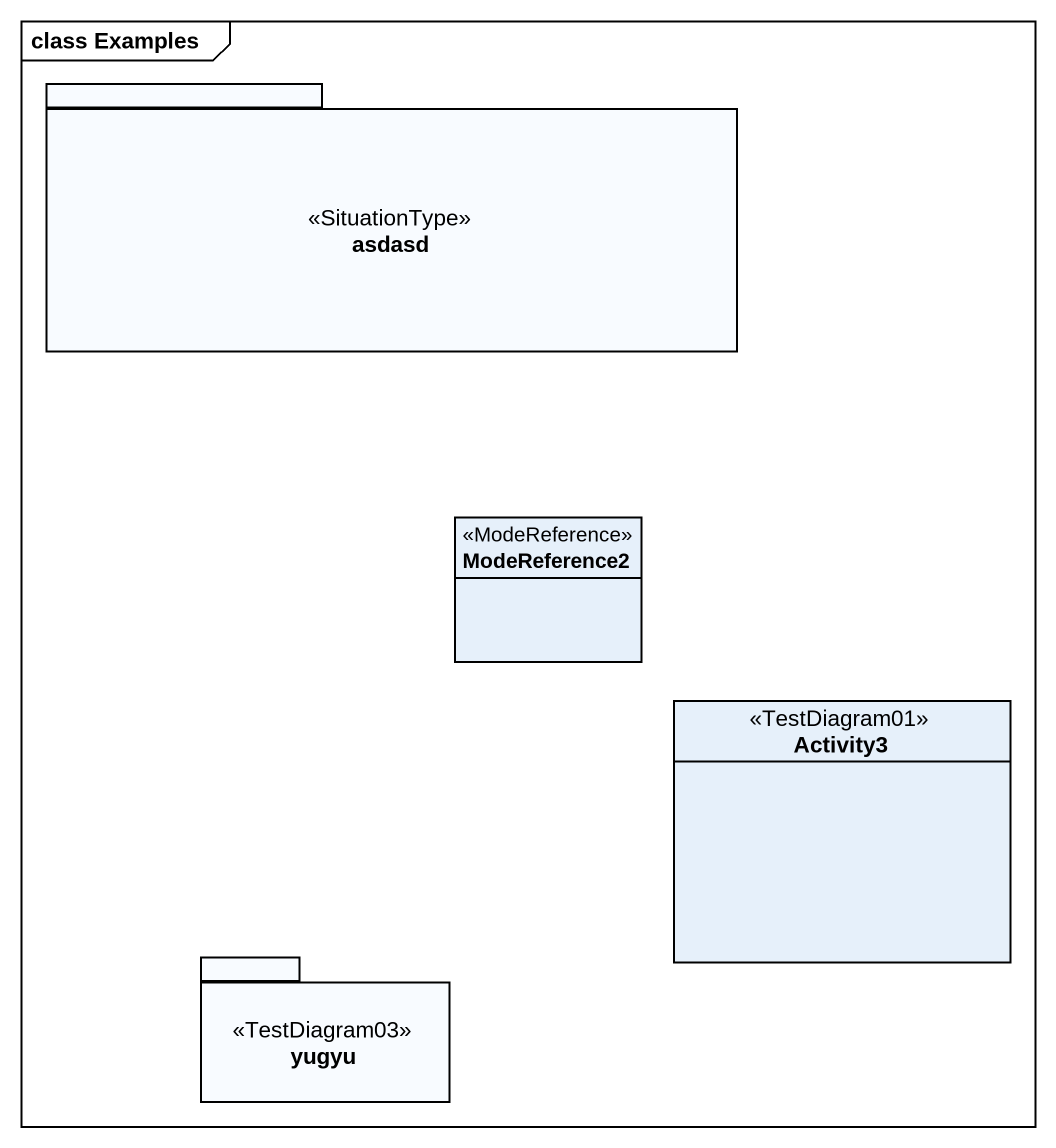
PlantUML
@startuml
mainframe class Examples
hide circle
hide empty members
package asdasd <<SituationType>> {
}
class ModeReference2 <<ModeReference>>
class Activity3 <<TestDiagram01>>
package yugyu <<TestDiagram03>> {
}
@enduml
